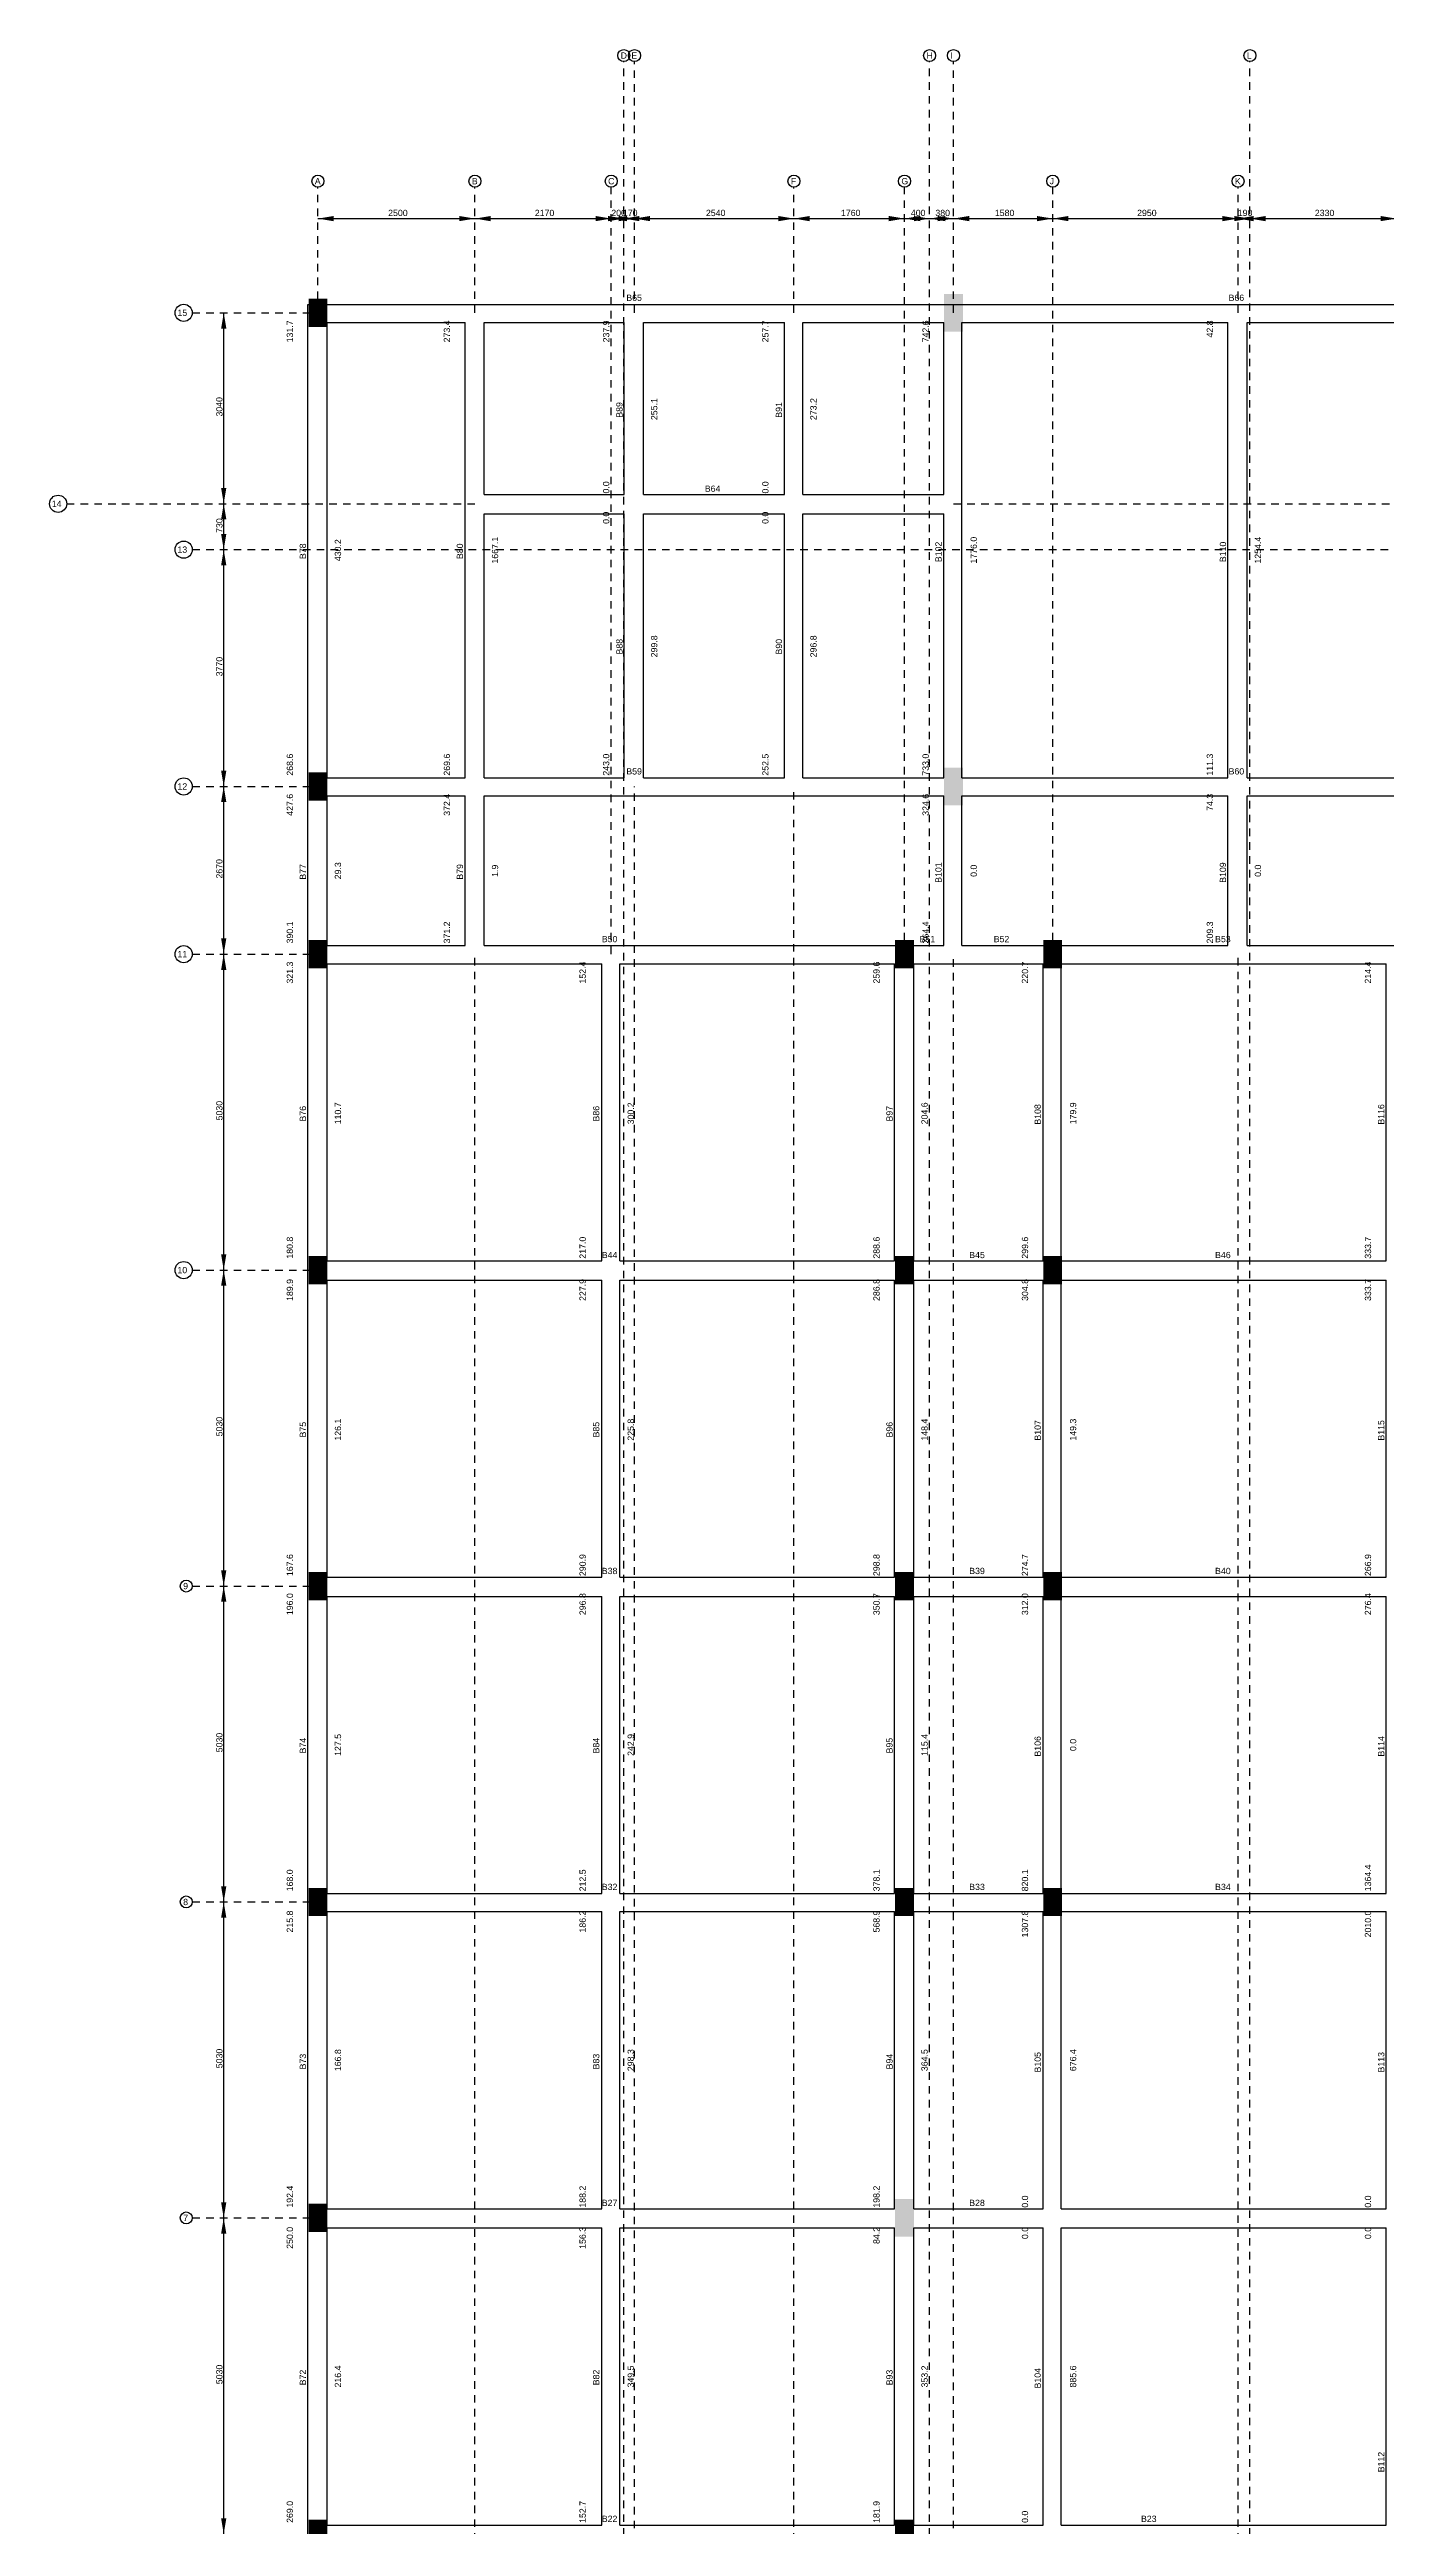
# Model space of a CAD drawing. Extents: x 27.1 to 69.8, y -4.3 to 59.6.
# Drawn here: x 27.1 to 48.39, y 20.14 to 59.57 of the extents above; entities that cross this region are included whole.
import ezdxf
from ezdxf.enums import TextEntityAlignment as Align

# ---------------------------------------------------------------- set-up
doc = ezdxf.new("R2010")
doc.units = 0
doc.linetypes.add('ACAD_ISO02W100', pattern=[15, 12, -3])
for name, color, linetype in [('Beam_Name', 3, 'CONTINUOUS'), ('CenterLine', 253, 'CONTINUOUS'), ('Columns', 6, 'CONTINUOUS'), ('Grid_Dimension', 7, 'CONTINUOUS'), ('GridName', 7, 'CONTINUOUS'), ('Layout', 2, 'CONTINUOUS'), ('XLeftTop_Steel', 4, 'CONTINUOUS'), ('XMidBottom_Steel', 4, 'CONTINUOUS'), ('XRightTop_Steel', 4, 'CONTINUOUS')]:
    doc.layers.add(name, color=color, linetype=linetype)
doc.styles.add('STRUDS_Arial', font='ARIAL.TTF', dxfattribs={"height": 0.04})
doc.styles.add('stylebar', font='ARIAL.TTF', dxfattribs={"height": 0.04})

msp = doc.modelspace()

# ---------------------------------------------------------------- linework, layer by layer
at = {"layer": 'CenterLine', "linetype": 'ACAD_ISO02W100', "ltscale": 0.01}
for p, q in [((36.248, 17.35), (36.248, 59.38)), ((36.418, 55.38), (36.418, 59.38)), ((41.118, 17.35), (41.118, 59.38)), ((41.498, 55.38), (41.498, 59.38)), ((46.218, 17.35), (46.218, 59.38)), ((31.378, 55.38), (31.378, 57.38)), ((33.878, 55.38), (33.878, 57.38)), ((36.048, 45.17), (36.048, 57.38)), ((38.958, 55.38), (38.958, 57.38)), ((40.718, 45.17), (40.718, 57.38)), ((43.078, 45.17), (43.078, 57.38)), ((46.028, 55.38), (46.028, 57.38)), ((29.378, 55.38), (31.378, 55.38)), ((27.378, 52.34), (33.878, 52.34)), ((41.498, 52.34), (69.558, 52.34)), ((29.378, 51.61), (59.238, 51.61)), ((29.378, 47.84), (31.378, 47.84)), ((36.418, 3.61), (36.418, 47.84)), ((38.958, 5.61), (38.958, 47.84)), ((29.378, 45.17), (31.378, 45.17)), ((33.878, 5.61), (33.878, 45.17)), ((41.498, 3.61), (41.498, 45.17)), ((46.028, 5.61), (46.028, 45.17)), ((29.378, 40.14), (31.378, 40.14)), ((29.378, 35.11), (31.378, 35.11)), ((29.378, 30.08), (31.378, 30.08)), ((29.378, 25.05), (31.378, 25.05))]:
    msp.add_line(p, q, dxfattribs=at)
at = {"layer": 'Columns'}
for points in [[(31.228, 55.155), (31.228, 55.605), (31.528, 55.155), (31.528, 55.605)], [(41.348, 55.08), (41.348, 55.68), (41.648, 55.08), (41.648, 55.68)], [(41.348, 47.54), (41.348, 48.14), (41.648, 47.54), (41.648, 48.14)], [(31.228, 47.615), (31.228, 48.065), (31.528, 47.615), (31.528, 48.065)], [(31.228, 44.945), (31.228, 45.395), (31.528, 44.945), (31.528, 45.395)], [(40.568, 44.945), (40.568, 45.395), (40.868, 44.945), (40.868, 45.395)], [(42.928, 44.945), (42.928, 45.395), (43.228, 44.945), (43.228, 45.395)], [(31.228, 39.915), (31.228, 40.365), (31.528, 39.915), (31.528, 40.365)], [(40.568, 39.915), (40.568, 40.365), (40.868, 39.915), (40.868, 40.365)], [(42.928, 39.915), (42.928, 40.365), (43.228, 39.915), (43.228, 40.365)], [(31.228, 34.885), (31.228, 35.335), (31.528, 34.885), (31.528, 35.335)], [(40.568, 34.885), (40.568, 35.335), (40.868, 34.885), (40.868, 35.335)], [(42.928, 34.885), (42.928, 35.335), (43.228, 34.885), (43.228, 35.335)], [(31.228, 29.855), (31.228, 30.305), (31.528, 29.855), (31.528, 30.305)], [(40.568, 29.855), (40.568, 30.305), (40.868, 29.855), (40.868, 30.305)], [(42.928, 29.855), (42.928, 30.305), (43.228, 29.855), (43.228, 30.305)], [(31.228, 24.825), (31.228, 25.275), (31.528, 24.825), (31.528, 25.275)], [(40.568, 24.75), (40.568, 25.35), (40.868, 24.75), (40.868, 25.35)], [(31.228, 19.795), (31.228, 20.245), (31.528, 19.795), (31.528, 20.245)], [(40.568, 19.795), (40.568, 20.245), (40.868, 19.795), (40.868, 20.245)]]:
    msp.add_solid(points, dxfattribs=at)
at = {"layer": 'Grid_Dimension'}
for p, q in [((31.378, 56.88), (33.878, 56.88)), ((33.878, 56.88), (36.048, 56.88)), ((36.048, 56.88), (36.248, 56.88)), ((36.248, 56.88), (36.418, 56.88)), ((36.418, 56.88), (38.958, 56.88)), ((38.958, 56.88), (40.718, 56.88)), ((40.718, 56.88), (41.118, 56.88)), ((41.118, 56.88), (41.498, 56.88)), ((41.498, 56.88), (43.078, 56.88)), ((43.078, 56.88), (46.028, 56.88)), ((46.028, 56.88), (46.218, 56.88)), ((46.218, 56.88), (48.548, 56.88)), ((29.878, 52.34), (29.878, 55.38)), ((29.878, 51.61), (29.878, 52.34)), ((29.878, 47.84), (29.878, 51.61)), ((29.878, 45.17), (29.878, 47.84)), ((29.878, 40.14), (29.878, 45.17)), ((29.878, 35.11), (29.878, 40.14)), ((29.878, 30.08), (29.878, 35.11)), ((29.878, 25.05), (29.878, 30.08)), ((29.878, 20.02), (29.878, 25.05))]:
    msp.add_line(p, q, dxfattribs=at)
for points in [[(31.378, 56.88), (31.628, 56.9216), (31.378, 56.88), (31.628, 56.8384)], [(33.878, 56.88), (33.628, 56.9216), (33.878, 56.88), (33.628, 56.8384)], [(33.878, 56.88), (34.128, 56.9216), (33.878, 56.88), (34.128, 56.8384)], [(36.048, 56.88), (35.798, 56.9216), (36.048, 56.88), (35.798, 56.8384)], [(36.248, 56.88), (35.998, 56.9216), (36.248, 56.88), (35.998, 56.8384)], [(36.048, 56.88), (36.298, 56.9216), (36.048, 56.88), (36.298, 56.8384)], [(36.418, 56.88), (36.168, 56.9216), (36.418, 56.88), (36.168, 56.8384)], [(36.248, 56.88), (36.498, 56.9216), (36.248, 56.88), (36.498, 56.8384)], [(36.418, 56.88), (36.668, 56.9216), (36.418, 56.88), (36.668, 56.8384)], [(38.958, 56.88), (38.708, 56.9216), (38.958, 56.88), (38.708, 56.8384)], [(38.958, 56.88), (39.208, 56.9216), (38.958, 56.88), (39.208, 56.8384)], [(40.718, 56.88), (40.468, 56.9216), (40.718, 56.88), (40.468, 56.8384)], [(40.718, 56.88), (40.968, 56.9216), (40.718, 56.88), (40.968, 56.8384)], [(41.118, 56.88), (40.868, 56.9216), (41.118, 56.88), (40.868, 56.8384)], [(41.118, 56.88), (41.368, 56.9216), (41.118, 56.88), (41.368, 56.8384)], [(41.498, 56.88), (41.248, 56.9216), (41.498, 56.88), (41.248, 56.8384)], [(41.498, 56.88), (41.748, 56.9216), (41.498, 56.88), (41.748, 56.8384)], [(43.078, 56.88), (42.828, 56.9216), (43.078, 56.88), (42.828, 56.8384)], [(43.078, 56.88), (43.328, 56.9216), (43.078, 56.88), (43.328, 56.8384)], [(46.028, 56.88), (45.778, 56.9216), (46.028, 56.88), (45.778, 56.8384)], [(46.218, 56.88), (45.968, 56.9216), (46.218, 56.88), (45.968, 56.8384)], [(46.028, 56.88), (46.278, 56.9216), (46.028, 56.88), (46.278, 56.8384)], [(46.218, 56.88), (46.468, 56.9216), (46.218, 56.88), (46.468, 56.8384)], [(48.548, 56.88), (48.298, 56.9216), (48.548, 56.88), (48.298, 56.8384)], [(29.878, 55.38), (29.8364, 55.13), (29.878, 55.38), (29.9196, 55.13)], [(29.878, 52.34), (29.8364, 52.59), (29.878, 52.34), (29.9196, 52.59)], [(29.878, 52.34), (29.8364, 52.09), (29.878, 52.34), (29.9196, 52.09)], [(29.878, 51.61), (29.8364, 51.86), (29.878, 51.61), (29.9196, 51.86)], [(29.878, 51.61), (29.8364, 51.36), (29.878, 51.61), (29.9196, 51.36)], [(29.878, 47.84), (29.8364, 48.09), (29.878, 47.84), (29.9196, 48.09)], [(29.878, 47.84), (29.8364, 47.59), (29.878, 47.84), (29.9196, 47.59)], [(29.878, 45.17), (29.8364, 45.42), (29.878, 45.17), (29.9196, 45.42)], [(29.878, 45.17), (29.8364, 44.92), (29.878, 45.17), (29.9196, 44.92)], [(29.878, 40.14), (29.8364, 40.39), (29.878, 40.14), (29.9196, 40.39)], [(29.878, 40.14), (29.8364, 39.89), (29.878, 40.14), (29.9196, 39.89)], [(29.878, 35.11), (29.8364, 35.36), (29.878, 35.11), (29.9196, 35.36)], [(29.878, 35.11), (29.8364, 34.86), (29.878, 35.11), (29.9196, 34.86)], [(29.878, 30.08), (29.8364, 30.33), (29.878, 30.08), (29.9196, 30.33)], [(29.878, 30.08), (29.8364, 29.83), (29.878, 30.08), (29.9196, 29.83)], [(29.878, 25.05), (29.8364, 25.3), (29.878, 25.05), (29.9196, 25.3)], [(29.878, 25.05), (29.8364, 24.8), (29.878, 25.05), (29.9196, 24.8)], [(29.878, 20.02), (29.8364, 20.27), (29.878, 20.02), (29.9196, 20.27)]]:
    msp.add_solid(points, dxfattribs=at)
at = {"layer": 'GridName'}
for centre, radius in [((36.248, 59.4757), 0.0957), ((36.418, 59.4757), 0.0957), ((41.118, 59.4757), 0.0957), ((41.498, 59.4757), 0.0957), ((46.218, 59.4757), 0.0957), ((31.378, 57.4757), 0.0957), ((33.878, 57.4757), 0.0957), ((36.048, 57.4757), 0.0957), ((38.958, 57.4757), 0.0957), ((40.718, 57.4757), 0.0957), ((43.078, 57.4757), 0.0957), ((46.028, 57.4757), 0.0957), ((29.2412, 55.38), 0.1368), ((27.2412, 52.34), 0.1368), ((29.2412, 51.61), 0.1368), ((29.2412, 47.84), 0.1368), ((29.2412, 45.17), 0.1368), ((29.2412, 40.14), 0.1368), ((29.2823, 35.11), 0.0957), ((29.2823, 30.08), 0.0957), ((29.2823, 25.05), 0.0957)]:
    msp.add_circle(centre, radius, dxfattribs=at)
at = {"layer": 'Layout'}
for p, q in [((31.2193, 55.5142), (34.0265, 55.5142)), ((31.2193, 47.6881), (31.2193, 55.5142)), ((31.5255, 55.225), (33.7202, 55.225)), ((31.5255, 47.9773), (31.5255, 55.225)), ((33.7202, 55.5142), (36.5614, 55.5142)), ((33.7202, 52.1796), (33.7202, 55.225)), ((34.0265, 52.4858), (34.0265, 55.225)), ((34.0265, 55.225), (36.2552, 55.225)), ((36.2552, 55.5142), (39.0964, 55.5142)), ((36.2552, 52.4858), (36.2552, 55.225)), ((36.5614, 52.4858), (36.5614, 55.225)), ((36.5614, 55.225), (38.8072, 55.225)), ((38.8072, 55.5142), (41.6314, 55.5142)), ((38.8072, 52.4858), (38.8072, 55.225)), ((39.0964, 52.4858), (39.0964, 55.225)), ((39.0964, 55.225), (41.3422, 55.225)), ((41.3422, 55.5142), (46.1739, 55.5142)), ((41.3422, 52.4858), (41.3422, 55.225)), ((41.6314, 52.1796), (41.6314, 55.225)), ((41.6314, 55.225), (45.8677, 55.225)), ((45.8677, 55.5142), (50.6994, 55.5142)), ((45.8677, 47.9773), (45.8677, 55.225)), ((46.1739, 47.9773), (46.1739, 55.225)), ((46.1739, 55.225), (50.3932, 55.225)), ((33.7202, 47.9773), (33.7202, 52.4858)), ((34.0265, 52.4858), (36.2552, 52.4858)), ((36.5614, 52.4858), (38.8072, 52.4858)), ((39.0964, 52.4858), (41.3422, 52.4858)), ((41.6314, 47.9773), (41.6314, 52.4858)), ((34.0265, 47.9773), (34.0265, 52.1796)), ((34.0265, 52.1796), (36.2552, 52.1796)), ((36.2552, 47.9773), (36.2552, 52.1796)), ((36.5614, 47.9773), (36.5614, 52.1796)), ((36.5614, 52.1796), (38.8072, 52.1796)), ((38.8072, 47.9773), (38.8072, 52.1796)), ((39.0964, 52.1796), (41.3422, 52.1796)), ((39.0964, 47.9773), (39.0964, 52.1796)), ((41.3422, 47.9773), (41.3422, 52.1796)), ((31.2193, 45.017), (31.2193, 47.9773)), ((31.5255, 47.9773), (33.7202, 47.9773)), ((34.0265, 47.9773), (36.2552, 47.9773)), ((36.5614, 47.9773), (38.8072, 47.9773)), ((39.0964, 47.9773), (41.3422, 47.9773)), ((41.6314, 47.9773), (45.8677, 47.9773)), ((46.1739, 47.9773), (50.3932, 47.9773)), ((31.5255, 47.6881), (33.7202, 47.6881)), ((31.5255, 45.3062), (31.5255, 47.6881)), ((33.7202, 45.3062), (33.7202, 47.6881)), ((34.0265, 47.6881), (36.5614, 47.6881)), ((34.0265, 45.3062), (34.0265, 47.6881)), ((36.2552, 47.6881), (39.0964, 47.6881)), ((38.8072, 47.6881), (41.3422, 47.6881)), ((41.3422, 45.3062), (41.3422, 47.6881)), ((41.6314, 47.6881), (45.8677, 47.6881)), ((41.6314, 45.3062), (41.6314, 47.6881)), ((45.8677, 45.3062), (45.8677, 47.6881)), ((46.1739, 47.6881), (50.3932, 47.6881)), ((46.1739, 45.3062), (46.1739, 47.6881)), ((31.2193, 39.9811), (31.2193, 45.3062)), ((31.5255, 45.3062), (33.7202, 45.3062)), ((31.5255, 45.017), (34.0265, 45.017)), ((31.5255, 40.2873), (31.5255, 45.017)), ((33.7202, 45.017), (35.8979, 45.017)), ((34.0265, 45.3062), (36.1871, 45.3062)), ((35.8979, 45.3062), (40.8658, 45.3062)), ((35.8979, 40.2873), (35.8979, 45.017)), ((36.1871, 45.017), (40.5595, 45.017)), ((36.1871, 40.2873), (36.1871, 45.017)), ((40.5595, 45.3062), (41.3422, 45.3062)), ((40.5595, 40.2873), (40.5595, 45.017)), ((40.8658, 45.017), (41.6314, 45.017)), ((40.8658, 40.2873), (40.8658, 45.017)), ((41.3422, 45.017), (42.9244, 45.017)), ((41.6314, 45.3062), (43.2136, 45.3062)), ((42.9244, 45.3062), (45.8677, 45.3062)), ((42.9244, 40.2873), (42.9244, 45.017)), ((43.2136, 45.017), (46.1739, 45.017)), ((43.2136, 40.2873), (43.2136, 45.017)), ((45.8677, 45.017), (48.3856, 45.017)), ((46.1739, 45.3062), (48.6919, 45.3062)), ((48.3856, 45.3062), (50.3932, 45.3062)), ((48.3856, 40.2873), (48.3856, 45.017)), ((31.2193, 34.9452), (31.2193, 40.2873)), ((31.5255, 40.2873), (35.8979, 40.2873)), ((36.1871, 40.2873), (40.5595, 40.2873)), ((40.8658, 40.2873), (42.9244, 40.2873)), ((43.2136, 40.2873), (48.3856, 40.2873)), ((31.5255, 39.9811), (35.8979, 39.9811)), ((31.5255, 35.2514), (31.5255, 39.9811)), ((35.8979, 35.2514), (35.8979, 39.9811)), ((36.1871, 39.9811), (40.5595, 39.9811)), ((36.1871, 35.2514), (36.1871, 39.9811)), ((40.5595, 35.2514), (40.5595, 39.9811)), ((40.8658, 39.9811), (42.9244, 39.9811)), ((40.8658, 35.2514), (40.8658, 39.9811)), ((42.9244, 35.2514), (42.9244, 39.9811)), ((43.2136, 39.9811), (48.3856, 39.9811)), ((43.2136, 35.2514), (43.2136, 39.9811)), ((48.3856, 35.2514), (48.3856, 39.9811)), ((31.2193, 29.9263), (31.2193, 35.2514)), ((31.5255, 35.2514), (35.8979, 35.2514)), ((36.1871, 35.2514), (40.5595, 35.2514)), ((40.8658, 35.2514), (42.9244, 35.2514)), ((43.2136, 35.2514), (48.3856, 35.2514)), ((31.5255, 34.9452), (35.8979, 34.9452)), ((31.5255, 30.2155), (31.5255, 34.9452)), ((35.8979, 30.2155), (35.8979, 34.9452)), ((36.1871, 34.9452), (40.5595, 34.9452)), ((36.1871, 30.2155), (36.1871, 34.9452)), ((40.5595, 30.2155), (40.5595, 34.9452)), ((40.8658, 34.9452), (42.9244, 34.9452)), ((40.8658, 30.2155), (40.8658, 34.9452)), ((42.9244, 30.2155), (42.9244, 34.9452)), ((43.2136, 34.9452), (48.3856, 34.9452)), ((43.2136, 30.2155), (43.2136, 34.9452)), ((48.3856, 30.2155), (48.3856, 34.9452)), ((31.2193, 24.8904), (31.2193, 30.2155)), ((31.5255, 30.2155), (35.8979, 30.2155)), ((36.1871, 30.2155), (40.5595, 30.2155)), ((40.8658, 30.2155), (42.9244, 30.2155)), ((43.2136, 30.2155), (48.3856, 30.2155)), ((31.5255, 29.9263), (35.8979, 29.9263)), ((31.5255, 25.1966), (31.5255, 29.9263)), ((35.8979, 25.1966), (35.8979, 29.9263)), ((36.1871, 29.9263), (40.5595, 29.9263)), ((36.1871, 25.1966), (36.1871, 29.9263)), ((40.5595, 25.1966), (40.5595, 29.9263)), ((40.8658, 29.9263), (42.9244, 29.9263)), ((40.8658, 25.1966), (40.8658, 29.9263)), ((42.9244, 25.1966), (42.9244, 29.9263)), ((43.2136, 29.9263), (48.3856, 29.9263)), ((43.2136, 25.1966), (43.2136, 29.9263)), ((48.3856, 25.1966), (48.3856, 29.9263)), ((31.2193, 19.8544), (31.2193, 25.1966)), ((31.5255, 25.1966), (35.8979, 25.1966)), ((31.5255, 24.8904), (35.8979, 24.8904)), ((31.5255, 20.1607), (31.5255, 24.8904)), ((35.8979, 20.1607), (35.8979, 24.8904)), ((36.1871, 25.1966), (40.5595, 25.1966)), ((36.1871, 24.8904), (40.5595, 24.8904)), ((36.1871, 20.1607), (36.1871, 24.8904)), ((40.5595, 20.1607), (40.5595, 24.8904)), ((40.8658, 25.1966), (42.9244, 25.1966)), ((40.8658, 24.8904), (42.9244, 24.8904)), ((40.8658, 20.1607), (40.8658, 24.8904)), ((42.9244, 20.1607), (42.9244, 24.8904)), ((43.2136, 25.1966), (48.3856, 25.1966)), ((43.2136, 24.8904), (48.3856, 24.8904)), ((43.2136, 20.1607), (43.2136, 24.8904)), ((48.3856, 20.1607), (48.3856, 24.8904)), ((31.2193, 17.1834), (31.2193, 20.1607)), ((31.5255, 20.1607), (35.8979, 20.1607)), ((36.1871, 20.1607), (40.5595, 20.1607)), ((40.8658, 20.1607), (42.9244, 20.1607)), ((43.2136, 20.1607), (48.3856, 20.1607))]:
    msp.add_line(p, q, dxfattribs=at)

# ---------------------------------------------------------------- texts
at = {"layer": 'Beam_Name', "style": 'STRUDS_Arial'}
for s, p in [('B65', (36.288, 55.57)), ('B66', (45.878, 55.57)), ('B64', (37.538, 52.53)), ('B59', (36.288, 48.03)), ('B60', (45.878, 48.03)), ('B50', (35.898, 45.36)), ('B51', (40.958, 45.36)), ('B52', (42.138, 45.36)), ('B53', (45.663, 45.36)), ('B44', (35.898, 40.33)), ('B45', (41.748, 40.33)), ('B46', (45.663, 40.33)), ('B38', (35.898, 35.3)), ('B39', (41.748, 35.3)), ('B40', (45.663, 35.3)), ('B32', (35.898, 30.27)), ('B33', (41.748, 30.27)), ('B34', (45.663, 30.27)), ('B27', (35.898, 25.24)), ('B28', (41.748, 25.24)), ('B22', (35.898, 20.21)), ('B23', (44.483, 20.21))]:
    msp.add_text(s, height=0.1, dxfattribs=at).set_placement(p)
for s, p in [('B89', (36.228, 53.71)), ('B91', (38.768, 53.71)), ('B78', (31.188, 51.46)), ('B80', (33.688, 51.46)), ('B102', (41.308, 51.41)), ('B110', (45.838, 51.41)), ('B88', (36.228, 49.94)), ('B90', (38.768, 49.94)), ('B77', (31.188, 46.355)), ('B79', (33.688, 46.355)), ('B101', (41.308, 46.305)), ('B109', (45.838, 46.305)), ('B76', (31.188, 42.505)), ('B86', (35.858, 42.505)), ('B97', (40.528, 42.505)), ('B108', (42.888, 42.455)), ('B116', (48.358, 42.455)), ('B75', (31.188, 37.475)), ('B85', (35.858, 37.475)), ('B96', (40.528, 37.475)), ('B107', (42.888, 37.425)), ('B115', (48.358, 37.425)), ('B74', (31.188, 32.445)), ('B84', (35.858, 32.445)), ('B95', (40.528, 32.445)), ('B106', (42.888, 32.395)), ('B114', (48.358, 32.395)), ('B73', (31.188, 27.415)), ('B83', (35.858, 27.415)), ('B94', (40.528, 27.415)), ('B105', (42.888, 27.365)), ('B113', (48.358, 27.365)), ('B72', (31.188, 22.385)), ('B82', (35.858, 22.385)), ('B93', (40.528, 22.385)), ('B104', (42.888, 22.335)), ('B112', (48.358, 21))]:
    msp.add_text(s, height=0.1, rotation=90, dxfattribs=at).set_placement(p)
at = {"layer": 'Grid_Dimension', "style": 'stylebar'}
for s, p in [('2500', (32.496, 56.92)), ('2170', (34.831, 56.92)), ('200', (36.049, 56.92)), ('170', (36.234, 56.92)), ('2540', (37.556, 56.92)), ('1760', (39.706, 56.92)), ('400', (40.819, 56.92)), ('380', (41.209, 56.92)), ('1580', (42.156, 56.92)), ('2950', (44.421, 56.92)), ('190', (46.024, 56.92)), ('2330', (47.251, 56.92))]:
    msp.add_text(s, height=0.1, dxfattribs=at).set_placement(p)
for s, p in [('3040', (29.858, 53.728)), ('730', (29.858, 51.876)), ('3770', (29.858, 49.593)), ('2670', (29.858, 46.373)), ('5030', (29.858, 42.523)), ('5030', (29.858, 37.493)), ('5030', (29.858, 32.463)), ('5030', (29.858, 27.433)), ('5030', (29.858, 22.403))]:
    msp.add_text(s, height=0.1, rotation=90, dxfattribs=at).set_placement(p)
at = {"layer": 'GridName', "style": 'STRUDS_Arial'}
for s, p in [('D', (36.198, 59.4257)), ('E', (36.368, 59.4257)), ('H', (41.068, 59.4257)), ('I', (41.448, 59.4257)), ('L', (46.168, 59.4257)), ('A', (31.328, 57.4257)), ('B', (33.828, 57.4257)), ('C', (35.998, 57.4257)), ('F', (38.908, 57.4257)), ('G', (40.668, 57.4257)), ('J', (43.028, 57.4257)), ('K', (45.978, 57.4257)), ('15', (29.1412, 55.33)), ('14', (27.1412, 52.29)), ('13', (29.1412, 51.56)), ('12', (29.1412, 47.79)), ('11', (29.1412, 45.12)), ('10', (29.1412, 40.09)), ('9', (29.2323, 35.06)), ('8', (29.2323, 30.03)), ('7', (29.2323, 25))]:
    msp.add_text(s, height=0.1, dxfattribs=at).set_placement(p)
at = {"layer": 'XLeftTop_Steel', "style": 'STRUDS_Arial'}
for s, p in [('0.0', (36.017, 52.5028)), ('0.0', (38.552, 52.5028)), ('268.6', (30.9811, 48.0113)), ('269.6', (33.482, 48.0113)), ('243.0', (36.017, 48.0113)), ('252.5', (38.552, 48.0113)), ('733.0', (41.104, 48.0113)), ('111.3', (45.6295, 48.0113)), ('390.1', (30.9811, 45.3403)), ('371.2', (33.482, 45.3403)), ('364.4', (41.104, 45.3403)), ('209.3', (45.6295, 45.3403)), ('180.8', (30.9811, 40.3214)), ('217.0', (35.6427, 40.3214)), ('288.6', (40.3214, 40.3214)), ('299.6', (42.6862, 40.3214)), ('333.7', (48.1474, 40.3214)), ('167.6', (30.9811, 35.2684)), ('290.9', (35.6427, 35.2684)), ('298.8', (40.3214, 35.2684)), ('274.7', (42.6862, 35.2684)), ('266.9', (48.1474, 35.2684)), ('168.0', (30.9811, 30.2495)), ('212.5', (35.6427, 30.2495)), ('378.1', (40.3214, 30.2495)), ('820.1', (42.6862, 30.2495)), ('1364.4', (48.1474, 30.2495)), ('192.4', (30.9811, 25.2136)), ('188.2', (35.6427, 25.2136)), ('198.2', (40.3214, 25.2136)), ('0.0', (42.6862, 25.2136)), ('0.0', (48.1474, 25.2136)), ('269.0', (30.9811, 20.1947)), ('152.7', (35.6427, 20.1947)), ('181.9', (40.3214, 20.1947)), ('0.0', (42.6862, 20.1947))]:
    msp.add_text(s, height=0.1, rotation=90, dxfattribs=at).set_placement(p)
at = {"layer": 'XMidBottom_Steel', "style": 'STRUDS_Arial'}
for s, p in [('255.1', (36.7826, 53.8469)), ('273.2', (39.3176, 53.8469)), ('430.2', (31.7467, 51.6011)), ('1667.1', (34.2476, 51.6011)), ('1776.0', (41.8696, 51.6011)), ('1254.4', (46.3951, 51.6011)), ('299.8', (36.7826, 50.0699)), ('296.8', (39.3176, 50.0699)), ('29.3', (31.7467, 46.4972)), ('1.9', (34.2476, 46.4972)), ('0.0', (41.8696, 46.4972)), ('0.0', (46.3951, 46.4972)), ('110.7', (31.7467, 42.6352)), ('300.2', (36.4083, 42.6352)), ('204.6', (41.087, 42.6352)), ('179.9', (43.4518, 42.6352)), ('126.1', (31.7467, 37.5992)), ('225.8', (36.4083, 37.5992)), ('148.4', (41.087, 37.5992)), ('149.3', (43.4518, 37.5992)), ('127.5', (31.7467, 32.5803)), ('242.9', (36.4083, 32.5803)), ('115.4', (41.087, 32.5803)), ('0.0', (43.4518, 32.5803)), ('166.8', (31.7467, 27.5614)), ('298.3', (36.4083, 27.5614)), ('364.5', (41.087, 27.5614)), ('676.4', (43.4518, 27.5614)), ('216.4', (31.7467, 22.5255)), ('349.5', (36.4083, 22.5255)), ('353.2', (41.087, 22.5255)), ('885.6', (43.4518, 22.5255))]:
    msp.add_text(s, height=0.1, rotation=90, dxfattribs=at).set_placement(p, align=Align.CENTER)
at = {"layer": 'XRightTop_Steel', "style": 'STRUDS_Arial'}
for s, p in [('131.7', (30.9811, 55.259)), ('273.4', (33.482, 55.259)), ('237.9', (36.017, 55.259)), ('257.7', (38.552, 55.259)), ('742.6', (41.104, 55.259)), ('42.8', (45.6295, 55.259)), ('0.0', (36.017, 52.2136)), ('0.0', (38.552, 52.2136)), ('427.6', (30.9811, 47.7221)), ('372.4', (33.482, 47.7221)), ('324.6', (41.104, 47.7221)), ('74.3', (45.6295, 47.7221)), ('321.3', (30.9811, 45.051)), ('152.4', (35.6427, 45.051)), ('259.6', (40.3214, 45.051)), ('220.7', (42.6862, 45.051)), ('214.4', (48.1474, 45.051)), ('189.9', (30.9811, 39.9981)), ('227.9', (35.6427, 39.9981)), ('286.8', (40.3214, 39.9981)), ('304.8', (42.6862, 39.9981)), ('333.7', (48.1474, 39.9981)), ('196.0', (30.9811, 34.9962)), ('296.8', (35.6427, 34.9962)), ('350.7', (40.3214, 34.9962)), ('312.0', (42.6862, 34.9962)), ('276.4', (48.1474, 34.9962)), ('215.8', (30.9811, 29.9433)), ('186.2', (35.6427, 29.9433)), ('568.9', (40.3214, 29.9433)), ('1307.8', (42.6862, 29.9433)), ('2010.0', (48.1474, 29.9433)), ('250.0', (30.9811, 24.9074)), ('156.3', (35.6427, 24.9074)), ('84.2', (40.3214, 24.9074)), ('0.0', (42.6862, 24.9074)), ('0.0', (48.1474, 24.9074))]:
    msp.add_text(s, height=0.1, rotation=90, dxfattribs=at).set_placement(p, align=Align.RIGHT)

doc.saveas('drawing.dxf')
